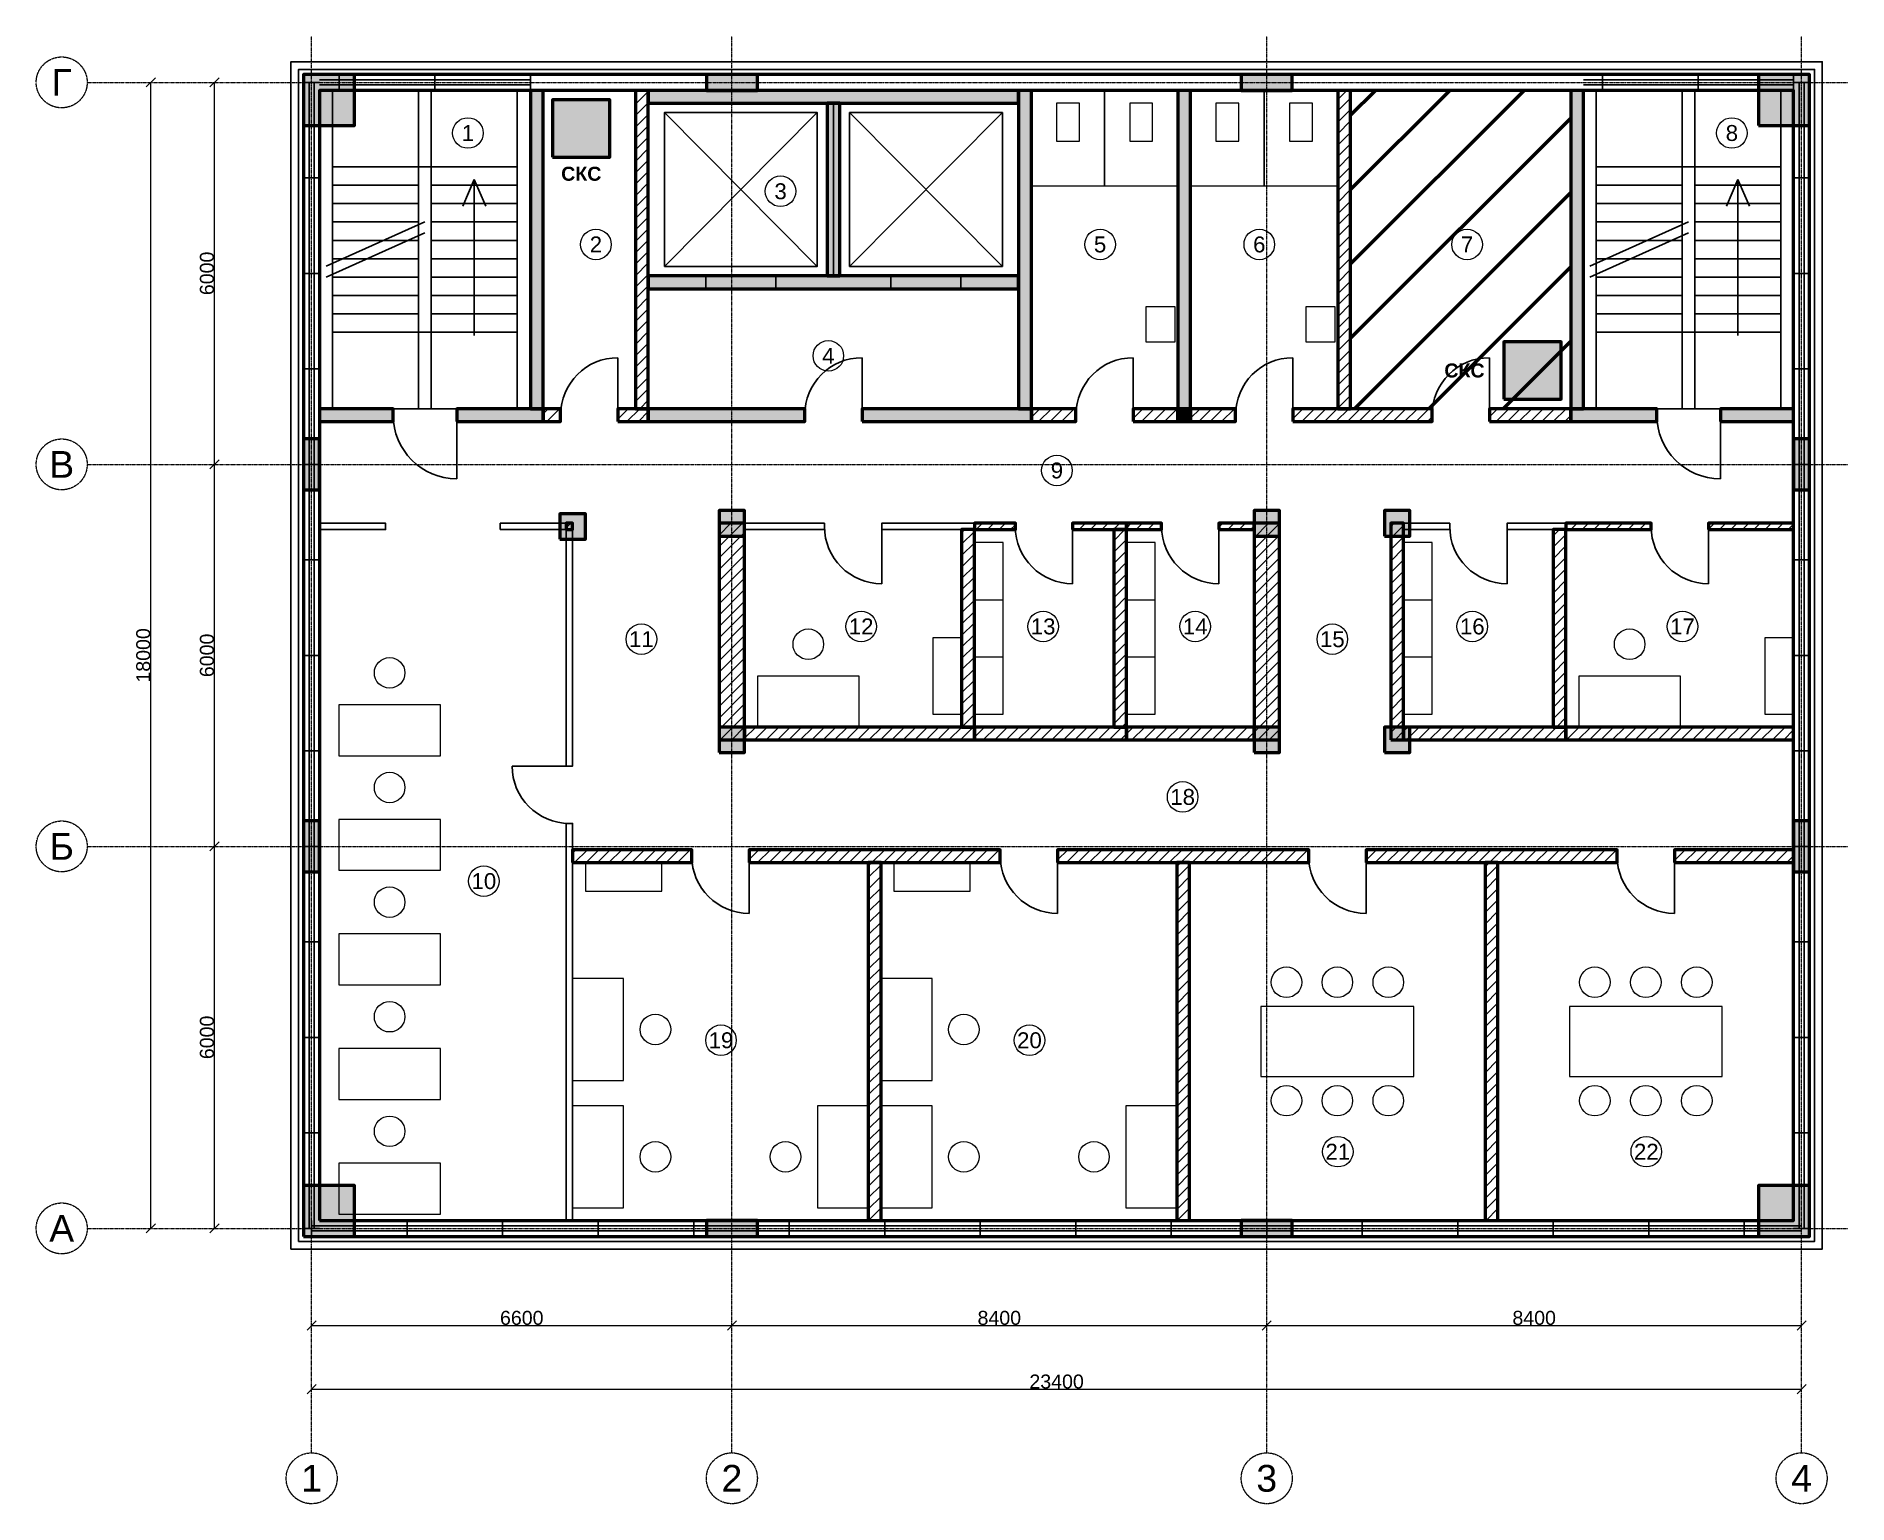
# Model space of a CAD drawing. Header units: millimetres. Extents: x -4325 to 24125, y -4325 to 18725.
import ezdxf
from ezdxf.enums import TextEntityAlignment as Align

# ---------------------------------------------------------------- set-up
doc = ezdxf.new("R2010")
doc.units = ezdxf.units.MM
doc.linetypes.add('CENTER2', pattern=[2.541, 1.587, -0.318, 0.318, -0.318])
for name, color, linetype, lineweight in [('A-ANNO-ROOM', 7, 'CONTINUOUS', 18), ('A-DIMS', 8, 'CONTINUOUS', 13), ('A-DOOR', 3, 'CONTINUOUS', 25), ('A-ELEV', 7, 'CONTINUOUS', 25), ('A-FACADE-PANEL', 8, 'CONTINUOUS', 25), ('A-FURN', 8, 'CONTINUOUS', 18), ('A-GLAZ-RIBBON', 5, 'CONTINUOUS', 25), ('A-GRID', 8, 'CENTER2', 13), ('A-HATCH', 9, 'CONTINUOUS', 9), ('A-OUTLINE', 7, 'CONTINUOUS', 50), ('A-SANI', 8, 'CONTINUOUS', 18), ('A-STAIR', 7, 'CONTINUOUS', 25), ('A-WALL-BLOCK', 9, 'CONTINUOUS', 50), ('A-WALL-GLASS', 4, 'CONTINUOUS', 25), ('A-WALL-RC', 7, 'CONTINUOUS', 50), ('E-SCS-RISER', 1, 'CONTINUOUS', 50), ('E-SERVER-ROOM', 1, 'CONTINUOUS', 50)]:
    doc.layers.add(name, color=color, linetype=linetype, lineweight=lineweight)
doc.styles.add('Arial-Bold', font='arialbd.ttf')
doc.styles.get("Standard").update_dxf_attribs({"font": 'arial.ttf'})

msp = doc.modelspace()

# ---------------------------------------------------------------- hatches: boundary and pattern name
at = {"layer": 'A-HATCH'}
h = msp.add_hatch(dxfattribs=at)
h.set_pattern_fill('ANSI31', scale=40)
h.paths.add_polyline_path([(5085, 12875), (5285, 12875), (5285, 17875), (5285, 17875), (5085, 17875), (5085, 17875)])
h = msp.add_hatch(dxfattribs=at)
h.set_pattern_fill('ANSI31', scale=40)
h.paths.add_polyline_path([(16116, 12875), (16316, 12875), (16316, 17875), (16316, 17875), (16116, 17875), (16116, 17875)])
h = msp.add_hatch(dxfattribs=at)
h.set_pattern_fill('ANSI31', scale=40)
h.paths.add_polyline_path([(3635, 12675), (3910, 12675), (3910, 12875), (3635, 12875)])
h = msp.add_hatch(dxfattribs=at)
h.set_pattern_fill('ANSI31', scale=40)
h.paths.add_polyline_path([(4810, 12675), (5285, 12675), (5285, 12875), (4810, 12875)])
h = msp.add_hatch(dxfattribs=at)
h.set_pattern_fill('ANSI31', scale=40)
h.paths.add_polyline_path([(11303, 12675), (12003, 12675), (12003, 12875), (11303, 12875)])
h = msp.add_hatch(dxfattribs=at)
h.set_pattern_fill('ANSI31', scale=40)
h.paths.add_polyline_path([(12903, 12675), (13603, 12675), (13603, 12875), (12903, 12875)])
h = msp.add_hatch(dxfattribs=at)
h.set_pattern_fill('ANSI31', scale=40)
h.paths.add_polyline_path([(13803, 12675), (14510, 12675), (14510, 12875), (13803, 12875)])
h = msp.add_hatch(dxfattribs=at)
h.set_pattern_fill('ANSI31', scale=40)
h.paths.add_polyline_path([(15410, 12675), (17596, 12675), (17596, 12875), (15410, 12875)])
h = msp.add_hatch(dxfattribs=at)
h.set_pattern_fill('ANSI31', scale=40)
h.paths.add_polyline_path([(18496, 12675), (19775, 12675), (19775, 12875), (18496, 12875)])
h = msp.add_hatch(dxfattribs=at)
h.set_pattern_fill('ANSI31', scale=40)
h.paths.add_polyline_path([(3999, 10975), (4099, 10975), (4099, 11075), (3999, 11075)])
h = msp.add_hatch(dxfattribs=at)
h.set_pattern_fill('ANSI31', scale=40)
h.paths.add_polyline_path([(6400, 7675), (6800, 7675), (6800, 11075), (6400, 11075)])
h = msp.add_hatch(dxfattribs=at)
h.set_pattern_fill('ANSI31', scale=40)
h.paths.add_polyline_path([(10208, 7875), (10408, 7875), (10408, 10975), (10208, 10975)])
h = msp.add_hatch(dxfattribs=at)
h.set_pattern_fill('ANSI31', scale=40)
h.paths.add_polyline_path([(10408, 10975), (11052, 10975), (11052, 11075), (10408, 11075)])
h = msp.add_hatch(dxfattribs=at)
h.set_pattern_fill('ANSI31', scale=40)
h.paths.add_polyline_path([(11952, 10975), (12797, 10975), (12797, 11075), (11952, 11075)])
h = msp.add_hatch(dxfattribs=at)
h.set_pattern_fill('ANSI31', scale=40)
h.paths.add_polyline_path([(12597, 7875), (12797, 7875), (12797, 10975), (12597, 10975)])
h = msp.add_hatch(dxfattribs=at)
h.set_pattern_fill('ANSI31', scale=40)
h.paths.add_polyline_path([(12797, 10975), (13348, 10975), (13348, 11075), (12797, 11075)])
h = msp.add_hatch(dxfattribs=at)
h.set_pattern_fill('ANSI31', scale=40)
h.paths.add_polyline_path([(14248, 10975), (14800, 10975), (14800, 11075), (14248, 11075)])
h = msp.add_hatch(dxfattribs=at)
h.set_pattern_fill('ANSI31', scale=40)
h.paths.add_polyline_path([(14800, 7675), (15200, 7675), (15200, 11075), (14800, 11075)])
h = msp.add_hatch(dxfattribs=at)
h.set_pattern_fill('ANSI31', scale=40)
h.paths.add_polyline_path([(16948, 7675), (17148, 7675), (17148, 11075), (16948, 11075)])
h = msp.add_hatch(dxfattribs=at)
h.set_pattern_fill('ANSI31', scale=40)
h.paths.add_polyline_path([(19499, 7875), (19699, 7875), (19699, 10975), (19499, 10975)])
h = msp.add_hatch(dxfattribs=at)
h.set_pattern_fill('ANSI31', scale=40)
h.paths.add_polyline_path([(19699, 10975), (21037, 10975), (21037, 11075), (19699, 11075)])
h = msp.add_hatch(dxfattribs=at)
h.set_pattern_fill('ANSI31', scale=40)
h.paths.add_polyline_path([(21937, 10975), (23275, 10975), (23275, 10975), (23275, 11075), (23275, 11075), (21937, 11075)])
h = msp.add_hatch(dxfattribs=at)
h.set_pattern_fill('ANSI31', scale=40)
h.paths.add_polyline_path([(6800, 7675), (10408, 7675), (10408, 7875), (6800, 7875)])
h = msp.add_hatch(dxfattribs=at)
h.set_pattern_fill('ANSI31', scale=40)
h.paths.add_polyline_path([(10408, 7675), (12797, 7675), (12797, 7875), (10408, 7875)])
h = msp.add_hatch(dxfattribs=at)
h.set_pattern_fill('ANSI31', scale=40)
h.paths.add_polyline_path([(12797, 7675), (14800, 7675), (14800, 7875), (12797, 7875)])
h = msp.add_hatch(dxfattribs=at)
h.set_pattern_fill('ANSI31', scale=40)
h.paths.add_polyline_path([(17148, 7675), (19699, 7675), (19699, 7875), (17148, 7875)])
h = msp.add_hatch(dxfattribs=at)
h.set_pattern_fill('ANSI31', scale=40)
h.paths.add_polyline_path([(19699, 7675), (23275, 7675), (23275, 7675), (23275, 7875), (23275, 7875), (19699, 7875)])
h = msp.add_hatch(dxfattribs=at)
h.set_pattern_fill('ANSI31', scale=40)
h.paths.add_polyline_path([(4099, 5747), (5971, 5747), (5971, 5947), (4099, 5947)])
h = msp.add_hatch(dxfattribs=at)
h.set_pattern_fill('ANSI31', scale=40)
h.paths.add_polyline_path([(6871, 5747), (10815, 5747), (10815, 5947), (6871, 5947)])
h = msp.add_hatch(dxfattribs=at)
h.set_pattern_fill('ANSI31', scale=40)
h.paths.add_polyline_path([(8743, 125), (8943, 125), (8943, 125), (8943, 5747), (8743, 5747), (8743, 125)])
h = msp.add_hatch(dxfattribs=at)
h.set_pattern_fill('ANSI31', scale=40)
h.paths.add_polyline_path([(11715, 5747), (15659, 5747), (15659, 5947), (11715, 5947)])
h = msp.add_hatch(dxfattribs=at)
h.set_pattern_fill('ANSI31', scale=40)
h.paths.add_polyline_path([(13587, 125), (13787, 125), (13787, 125), (13787, 5747), (13587, 5747), (13587, 125)])
h = msp.add_hatch(dxfattribs=at)
h.set_pattern_fill('ANSI31', scale=40)
h.paths.add_polyline_path([(16559, 5747), (20503, 5747), (20503, 5947), (16559, 5947)])
h = msp.add_hatch(dxfattribs=at)
h.set_pattern_fill('ANSI31', scale=40)
h.paths.add_polyline_path([(18431, 125), (18631, 125), (18631, 125), (18631, 5747), (18431, 5747), (18431, 125)])
h = msp.add_hatch(dxfattribs=at)
h.set_pattern_fill('ANSI31', scale=40)
h.paths.add_polyline_path([(21403, 5747), (23275, 5747), (23275, 5747), (23275, 5947), (23275, 5947), (21403, 5947)])
at = {"layer": 'A-WALL-RC'}
h = msp.add_hatch(color=7, dxfattribs=at)
h.dxf.hatch_style = 1
h.paths.add_polyline_path([(-125, 17325), (675, 17325), (675, 18125), (-125, 18125)])
h = msp.add_hatch(color=7, dxfattribs=at)
h.dxf.hatch_style = 1
h.paths.add_polyline_path([(6200, 17875), (7000, 17875), (7000, 18125), (6200, 18125)])
h = msp.add_hatch(color=7, dxfattribs=at)
h.dxf.hatch_style = 1
h.paths.add_polyline_path([(14600, 17875), (15400, 17875), (15400, 18125), (14600, 18125)])
h = msp.add_hatch(color=7, dxfattribs=at)
h.dxf.hatch_style = 1
h.paths.add_polyline_path([(22725, 17325), (23525, 17325), (23525, 18125), (22725, 18125)])
h = msp.add_hatch(color=7, dxfattribs=at)
h.dxf.hatch_style = 1
h.paths.add_polyline_path([(3435, 12875), (3635, 12875), (3635, 17875), (3635, 17875), (3435, 17875), (3435, 17875)])
h = msp.add_hatch(color=7, dxfattribs=at)
h.dxf.hatch_style = 1
h.paths.add_polyline_path([(5285, 17675), (11103, 17675), (11103, 17875), (11103, 17875), (5285, 17875), (5285, 17875)])
h = msp.add_hatch(color=7, dxfattribs=at)
h.dxf.hatch_style = 1
h.paths.add_polyline_path([(8094, 14960), (8294, 14960), (8294, 17675), (8094, 17675)])
h = msp.add_hatch(color=7, dxfattribs=at)
h.dxf.hatch_style = 1
h.paths.add_polyline_path([(11103, 12875), (11303, 12875), (11303, 17875), (11303, 17875), (11103, 17875), (11103, 17875)])
h = msp.add_hatch(color=7, dxfattribs=at)
h.dxf.hatch_style = 1
h.paths.add_polyline_path([(13603, 12875), (13803, 12875), (13803, 17875), (13803, 17875), (13603, 17875), (13603, 17875)])
h = msp.add_hatch(color=7, dxfattribs=at)
h.dxf.hatch_style = 1
h.paths.add_polyline_path([(19775, 12875), (19975, 12875), (19975, 17875), (19975, 17875), (19775, 17875), (19775, 17875)])
h = msp.add_hatch(color=7, dxfattribs=at)
h.dxf.hatch_style = 1
h.paths.add_polyline_path([(5285, 14760), (11103, 14760), (11103, 14960), (5285, 14960)])
h = msp.add_hatch(color=7, dxfattribs=at)
h.dxf.hatch_style = 1
h.paths.add_polyline_path([(125, 12675), (125, 12675), (1280, 12675), (1280, 12875), (125, 12875), (125, 12875)])
h = msp.add_hatch(color=7, dxfattribs=at)
h.dxf.hatch_style = 1
h.paths.add_polyline_path([(2280, 12675), (3635, 12675), (3635, 12875), (2280, 12875)])
h = msp.add_hatch(color=7, dxfattribs=at)
h.dxf.hatch_style = 1
h.paths.add_polyline_path([(5285, 12675), (7744, 12675), (7744, 12875), (5285, 12875)])
h = msp.add_hatch(color=7, dxfattribs=at)
h.dxf.hatch_style = 1
h.paths.add_polyline_path([(8644, 12675), (11303, 12675), (11303, 12875), (8644, 12875)])
h = msp.add_hatch(color=7, dxfattribs=at)
h.dxf.hatch_style = 1
h.paths.add_polyline_path([(13603, 12675), (13803, 12675), (13803, 12875), (13603, 12875)])
h = msp.add_hatch(color=7, dxfattribs=at)
h.dxf.hatch_style = 1
h.paths.add_polyline_path([(19775, 12675), (21125, 12675), (21125, 12875), (19775, 12875)])
h = msp.add_hatch(color=7, dxfattribs=at)
h.dxf.hatch_style = 1
h.paths.add_polyline_path([(22125, 12675), (23275, 12675), (23275, 12675), (23275, 12875), (23275, 12875), (22125, 12875)])
h = msp.add_hatch(color=7, dxfattribs=at)
h.dxf.hatch_style = 1
h.paths.add_polyline_path([(-125, 11600), (125, 11600), (125, 12400), (-125, 12400)])
h = msp.add_hatch(color=7, dxfattribs=at)
h.dxf.hatch_style = 1
h.paths.add_polyline_path([(23275, 11600), (23525, 11600), (23525, 12400), (23275, 12400)])
h = msp.add_hatch(color=7, dxfattribs=at)
h.dxf.hatch_style = 1
h.paths.add_polyline_path([(3899, 10825), (4299, 10825), (4299, 11225), (3899, 11225)])
h = msp.add_hatch(color=7, dxfattribs=at)
h.dxf.hatch_style = 1
h.paths.add_polyline_path([(6400, 10875), (6800, 10875), (6800, 11275), (6400, 11275)])
h = msp.add_hatch(color=7, dxfattribs=at)
h.dxf.hatch_style = 1
h.paths.add_polyline_path([(14800, 10875), (15200, 10875), (15200, 11275), (14800, 11275)])
h = msp.add_hatch(color=7, dxfattribs=at)
h.dxf.hatch_style = 1
h.paths.add_polyline_path([(16848, 10875), (17248, 10875), (17248, 11275), (16848, 11275)])
h = msp.add_hatch(color=7, dxfattribs=at)
h.dxf.hatch_style = 1
h.paths.add_polyline_path([(6400, 7475), (6800, 7475), (6800, 7875), (6400, 7875)])
h = msp.add_hatch(color=7, dxfattribs=at)
h.dxf.hatch_style = 1
h.paths.add_polyline_path([(14800, 7475), (15200, 7475), (15200, 7875), (14800, 7875)])
h = msp.add_hatch(color=7, dxfattribs=at)
h.dxf.hatch_style = 1
h.paths.add_polyline_path([(16848, 7475), (17248, 7475), (17248, 7875), (16848, 7875)])
h = msp.add_hatch(color=7, dxfattribs=at)
h.dxf.hatch_style = 1
h.paths.add_polyline_path([(-125, 5600), (125, 5600), (125, 6400), (-125, 6400)])
h = msp.add_hatch(color=7, dxfattribs=at)
h.dxf.hatch_style = 1
h.paths.add_polyline_path([(23275, 5600), (23525, 5600), (23525, 6400), (23275, 6400)])
h = msp.add_hatch(color=7, dxfattribs=at)
h.dxf.hatch_style = 1
h.paths.add_polyline_path([(-125, -125), (675, -125), (675, 675), (-125, 675)])
h = msp.add_hatch(color=7, dxfattribs=at)
h.dxf.hatch_style = 1
h.paths.add_polyline_path([(22725, -125), (23525, -125), (23525, 675), (22725, 675)])
h = msp.add_hatch(color=7, dxfattribs=at)
h.dxf.hatch_style = 1
h.paths.add_polyline_path([(6200, -125), (7000, -125), (7000, 125), (6200, 125)])
h = msp.add_hatch(color=7, dxfattribs=at)
h.dxf.hatch_style = 1
h.paths.add_polyline_path([(14600, -125), (15400, -125), (15400, 125), (14600, 125)])
at = {"layer": 'E-SCS-RISER'}
h = msp.add_hatch(color=7, dxfattribs=at)
h.dxf.hatch_style = 1
h.paths.add_polyline_path([(3785, 16825), (4685, 16825), (4685, 17725), (3785, 17725)])
h = msp.add_hatch(color=7, dxfattribs=at)
h.dxf.hatch_style = 1
h.paths.add_polyline_path([(18725, 13025), (19625, 13025), (19625, 13925), (18725, 13925)])
at = {"layer": 'E-SERVER-ROOM'}
h = msp.add_hatch(dxfattribs=at)
h.set_pattern_fill('ANSI31', scale=260)
h.paths.add_polyline_path([(16316, 12875), (19775, 12875), (19775, 17875), (16316, 17875)])

# ---------------------------------------------------------------- linework, layer by layer
at = {"layer": 'A-ANNO-ROOM'}
for centre in [(2455, 17205), (22305, 17205), (7365, 16290), (4465, 15455), (12383, 15455), (14883, 15455), (18146, 15455), (8115, 13705), (11705, 11905), (8630, 9455), (11488, 9455), (13877, 9455), (18228, 9455), (21529, 9455), (5179, 9255), (16030, 9255), (13679, 6777), (2705, 5455), (6429, 2955), (11273, 2955), (16117, 1205), (20961, 1205)]:
    msp.add_circle(centre, 240, dxfattribs=at)
at = {"layer": 'A-DIMS'}
for p, q in [((-2596, 17929), (-2454, 18071)), ((-2525, 0), (-2525, 18000)), ((-1596, 17929), (-1454, 18071)), ((-1525, 12000), (-1525, 18000)), ((-1596, 11929), (-1454, 12071)), ((-1596, 11929), (-1454, 12071)), ((-1525, 6000), (-1525, 12000)), ((-1596, 5929), (-1454, 6071)), ((-1596, 5929), (-1454, 6071)), ((-1525, 0), (-1525, 6000)), ((-2596, -71), (-2454, 71)), ((-1596, -71), (-1454, 71)), ((-71, -1596), (71, -1454)), ((0, -1525), (6600, -1525)), ((6529, -1596), (6671, -1454)), ((6529, -1596), (6671, -1454)), ((6600, -1525), (15000, -1525)), ((14929, -1596), (15071, -1454)), ((14929, -1596), (15071, -1454)), ((15000, -1525), (23400, -1525)), ((23329, -1596), (23471, -1454)), ((-71, -2596), (71, -2454)), ((0, -2525), (23400, -2525)), ((23329, -2596), (23471, -2454))]:
    msp.add_line(p, q, dxfattribs=at)
at = {"layer": 'A-DOOR'}
for p, q in [((6190, 14760), (6190, 14960)), ((7290, 14760), (7290, 14960)), ((9098, 14760), (9098, 14960)), ((10198, 14760), (10198, 14960)), ((4810, 12775), (4810, 13675)), ((8644, 12775), (8644, 13675)), ((12903, 12775), (12903, 13675)), ((15410, 12775), (15410, 13675)), ((18496, 12775), (18496, 13675)), ((1280, 12675), (1280, 12875)), ((2280, 12675), (2280, 12875)), ((3910, 12675), (3910, 12875)), ((4810, 12675), (4810, 12875)), ((7744, 12675), (7744, 12875)), ((8644, 12675), (8644, 12875)), ((12003, 12675), (12003, 12875)), ((12903, 12675), (12903, 12875)), ((14510, 12675), (14510, 12875)), ((15410, 12675), (15410, 12875)), ((17596, 12675), (17596, 12875)), ((18496, 12675), (18496, 12875)), ((21125, 12675), (21125, 12875)), ((22125, 12675), (22125, 12875)), ((2280, 12775), (2280, 11775)), ((22125, 12775), (22125, 11775)), ((1162, 10975), (1162, 11075)), ((2962, 10975), (2962, 11075)), ((8054, 10975), (8054, 11075)), ((8954, 10975), (8954, 11075)), ((8954, 11025), (8954, 10125)), ((11052, 10975), (11052, 11075)), ((11952, 10975), (11952, 11075)), ((11952, 11025), (11952, 10125)), ((13348, 10975), (13348, 11075)), ((14248, 10975), (14248, 11075)), ((14248, 11025), (14248, 10125)), ((17874, 10975), (17874, 11075)), ((18774, 10975), (18774, 11075)), ((18774, 11025), (18774, 10125)), ((21037, 10975), (21037, 11075)), ((21937, 10975), (21937, 11075)), ((21937, 11025), (21937, 10125)), ((4049, 7261), (3149, 7261)), ((3999, 7261), (4099, 7261)), ((3999, 6361), (4099, 6361)), ((5971, 5747), (5971, 5947)), ((6871, 5747), (6871, 5947)), ((6871, 5847), (6871, 4947)), ((10815, 5747), (10815, 5947)), ((11715, 5747), (11715, 5947)), ((11715, 5847), (11715, 4947)), ((15659, 5747), (15659, 5947)), ((16559, 5747), (16559, 5947)), ((16559, 5847), (16559, 4947)), ((20503, 5747), (20503, 5947)), ((21403, 5747), (21403, 5947)), ((21403, 5847), (21403, 4947))]:
    msp.add_line(p, q, dxfattribs=at)
for centre, radius, start, end in [((4810, 12775), 900, 90, 180), ((8644, 12775), 900, 90, 180), ((12903, 12775), 900, 90, 180), ((15410, 12775), 900, 90, 180), ((18496, 12775), 900, 90, 180), ((2280, 12775), 1000, 180, -90), ((22125, 12775), 1000, 180, -90), ((8954, 11025), 900, 180, -90), ((11952, 11025), 900, 180, -90), ((14248, 11025), 900, 180, -90), ((18774, 11025), 900, 180, -90), ((21937, 11025), 900, 180, -90), ((4049, 7261), 900, 180, -90), ((6871, 5847), 900, 180, -90), ((11715, 5847), 900, 180, -90), ((16559, 5847), 900, 180, -90), ((21403, 5847), 900, 180, -90)]:
    msp.add_arc(centre, radius, start, end, dxfattribs=at)
at = {"layer": 'A-ELEV'}
for p, q in [((8194, 14960), (8194, 17675)), ((5540, 15110), (7940, 17525)), ((5540, 17525), (7940, 15110)), ((8448, 15110), (10848, 17525)), ((8448, 17525), (10848, 15110))]:
    msp.add_line(p, q, dxfattribs=at)
for points in [[(5540, 15110), (7940, 15110), (7940, 17525), (5540, 17525)], [(8448, 15110), (10848, 15110), (10848, 17525), (8448, 17525)]]:
    msp.add_lwpolyline(points, close=True, dxfattribs=at)
at = {"layer": 'A-FACADE-PANEL'}
for points in [[(-325, -325), (23725, -325), (23725, 18325), (-325, 18325)], [(-205, -205), (23605, -205), (23605, 18205), (-205, 18205)]]:
    msp.add_lwpolyline(points, close=True, dxfattribs=at)
at = {"layer": 'A-FURN'}
for p, q in [((10408, 9875), (10858, 9875)), ((12797, 9875), (13247, 9875)), ((17148, 9875), (17598, 9875)), ((10408, 8975), (10858, 8975)), ((12797, 8975), (13247, 8975)), ((17148, 8975), (17598, 8975))]:
    msp.add_line(p, q, dxfattribs=at)
for points in [[(10408, 8075), (10858, 8075), (10858, 10775), (10408, 10775)], [(12797, 8075), (13247, 8075), (13247, 10775), (12797, 10775)], [(17148, 8075), (17598, 8075), (17598, 10775), (17148, 10775)], [(9758, 8075), (10208, 8075), (10208, 9275), (9758, 9275)], [(22825, 8075), (23275, 8075), (23275, 9275), (22825, 9275)], [(7000, 7875), (8600, 7875), (8600, 8675), (7000, 8675)], [(19899, 7875), (21499, 7875), (21499, 8675), (19899, 8675)], [(425, 7425), (2025, 7425), (2025, 8225), (425, 8225)], [(425, 5625), (2025, 5625), (2025, 6425), (425, 6425)], [(4299, 5297), (5499, 5297), (5499, 5747), (4299, 5747)], [(9143, 5297), (10343, 5297), (10343, 5747), (9143, 5747)], [(425, 3825), (2025, 3825), (2025, 4625), (425, 4625)], [(4099, 2325), (4899, 2325), (4899, 3925), (4099, 3925)], [(8943, 2325), (9743, 2325), (9743, 3925), (8943, 3925)], [(14909, 2386), (17309, 2386), (17309, 3486), (14909, 3486)], [(19753, 2386), (22153, 2386), (22153, 3486), (19753, 3486)], [(425, 2025), (2025, 2025), (2025, 2825), (425, 2825)], [(4099, 325), (4899, 325), (4899, 1925), (4099, 1925)], [(7943, 325), (8743, 325), (8743, 1925), (7943, 1925)], [(8943, 325), (9743, 325), (9743, 1925), (8943, 1925)], [(12787, 325), (13587, 325), (13587, 1925), (12787, 1925)], [(425, 225), (2025, 225), (2025, 1025), (425, 1025)]]:
    msp.add_lwpolyline(points, close=True, dxfattribs=at)
for centre in [(7800, 9175), (20699, 9175), (1225, 8725), (1225, 6925), (1225, 5125), (15309, 3866), (16109, 3866), (16909, 3866), (20153, 3866), (20953, 3866), (21753, 3866), (1225, 3325), (5399, 3125), (10243, 3125), (15309, 2006), (16109, 2006), (16909, 2006), (20153, 2006), (20953, 2006), (21753, 2006), (1225, 1525), (5399, 1125), (7443, 1125), (10243, 1125), (12287, 1125)]:
    msp.add_circle(centre, 240, dxfattribs=at)
at = {"layer": 'A-GLAZ-RIBBON'}
for p, q in [((125, 18000), (-125, 18000)), ((-40, 18000), (-40, 0)), ((40, 18000), (40, 0)), ((3435, 18040), (125, 18040)), ((3435, 17960), (125, 17960)), ((435, 17875), (435, 18125)), ((1935, 17875), (1935, 18125)), ((3435, 17875), (3435, 18125)), ((23275, 18040), (19975, 18040)), ((23275, 17960), (19975, 17960)), ((20275, 17875), (20275, 18125)), ((21775, 17875), (21775, 18125)), ((23275, 17875), (23275, 18125)), ((23275, 18000), (23525, 18000)), ((23360, 0), (23360, 18000)), ((23440, 0), (23440, 18000)), ((125, 16500), (-125, 16500)), ((23275, 16500), (23525, 16500)), ((125, 15000), (-125, 15000)), ((23275, 15000), (23525, 15000)), ((125, 13500), (-125, 13500)), ((23275, 13500), (23525, 13500)), ((125, 12000), (-125, 12000)), ((23275, 12000), (23525, 12000)), ((125, 10500), (-125, 10500)), ((23275, 10500), (23525, 10500)), ((125, 9000), (-125, 9000)), ((23275, 9000), (23525, 9000)), ((125, 7500), (-125, 7500)), ((23275, 7500), (23525, 7500)), ((125, 6000), (-125, 6000)), ((23275, 6000), (23525, 6000)), ((125, 4500), (-125, 4500)), ((23275, 4500), (23525, 4500)), ((125, 3000), (-125, 3000)), ((23275, 3000), (23525, 3000)), ((125, 1500), (-125, 1500)), ((23275, 1500), (23525, 1500)), ((125, 0), (-125, 0)), ((0, 125), (0, -125)), ((0, 40), (23400, 40)), ((1500, 125), (1500, -125)), ((3000, 125), (3000, -125)), ((4500, 125), (4500, -125)), ((6000, 125), (6000, -125)), ((7500, 125), (7500, -125)), ((9000, 125), (9000, -125)), ((10500, 125), (10500, -125)), ((12000, 125), (12000, -125)), ((13500, 125), (13500, -125)), ((15000, 125), (15000, -125)), ((16500, 125), (16500, -125)), ((18000, 125), (18000, -125)), ((19500, 125), (19500, -125)), ((21000, 125), (21000, -125)), ((22500, 125), (22500, -125)), ((23275, 0), (23525, 0)), ((0, -40), (23400, -40))]:
    msp.add_line(p, q, dxfattribs=at)
at = {"layer": 'A-GRID'}
for p, q in [((0, -3525), (0, 18725)), ((6600, -3525), (6600, 18725)), ((15000, -3525), (15000, 18725)), ((23400, -3525), (23400, 18725)), ((-3525, 18000), (24125, 18000)), ((-3525, 12000), (24125, 12000)), ((-3525, 6000), (24125, 6000)), ((-3525, 0), (24125, 0))]:
    msp.add_line(p, q, dxfattribs=at)
for centre in [(-3925, 18000), (-3925, 12000), (-3925, 6000), (-3925, 0), (0, -3925), (6600, -3925), (15000, -3925), (23400, -3925)]:
    msp.add_circle(centre, 400, dxfattribs=at)
at = {"layer": 'A-OUTLINE'}
for points in [[(-125, -125), (23525, -125), (23525, 18125), (-125, 18125)], [(125, 125), (23275, 125), (23275, 17875), (125, 17875)]]:
    msp.add_lwpolyline(points, close=True, dxfattribs=at)
at = {"layer": 'A-SANI'}
for points in [[(11303, 16375), (12453, 16375), (12453, 17875), (11303, 17875)], [(11698, 17075), (12058, 17075), (12058, 17675), (11698, 17675)], [(12453, 16375), (13603, 16375), (13603, 17875), (12453, 17875)], [(12848, 17075), (13208, 17075), (13208, 17675), (12848, 17675)], [(13803, 16375), (14960, 16375), (14960, 17875), (13803, 17875)], [(14201, 17075), (14561, 17075), (14561, 17675), (14201, 17675)], [(14960, 16375), (16116, 16375), (16116, 17875), (14960, 17875)], [(15358, 17075), (15718, 17075), (15718, 17675), (15358, 17675)], [(13103, 13925), (13563, 13925), (13563, 14475), (13103, 14475)], [(15616, 13925), (16076, 13925), (16076, 14475), (15616, 14475)]]:
    msp.add_lwpolyline(points, close=True, dxfattribs=at)
at = {"layer": 'A-STAIR'}
for p, q in [((330, 16675), (1680, 16675)), ((330, 16675), (3230, 16675)), ((1880, 16675), (3230, 16675)), ((20175, 16675), (21525, 16675)), ((20175, 16675), (23075, 16675)), ((21725, 16675), (23075, 16675)), ((330, 16386), (1680, 16386)), ((1880, 16386), (3230, 16386)), ((2555, 16475), (2375, 16055)), ((2555, 14025), (2555, 16475)), ((2555, 16475), (2735, 16055)), ((20175, 16386), (21525, 16386)), ((21725, 16386), (23075, 16386)), ((22400, 16475), (22220, 16055)), ((22400, 14025), (22400, 16475)), ((22400, 16475), (22580, 16055)), ((330, 16097), (1680, 16097)), ((1880, 16097), (3230, 16097)), ((20175, 16097), (21525, 16097)), ((21725, 16097), (23075, 16097)), ((230, 15115), (1780, 15808)), ((330, 15808), (1680, 15808)), ((1880, 15808), (3230, 15808)), ((20075, 15115), (21625, 15808)), ((20175, 15808), (21525, 15808)), ((21725, 15808), (23075, 15808)), ((230, 14942), (1780, 15635)), ((330, 15519), (1680, 15519)), ((1880, 15519), (3230, 15519)), ((20075, 14942), (21625, 15635)), ((20175, 15519), (21525, 15519)), ((21725, 15519), (23075, 15519)), ((330, 15231), (1680, 15231)), ((1880, 15231), (3230, 15231)), ((20175, 15231), (21525, 15231)), ((21725, 15231), (23075, 15231)), ((330, 14942), (1680, 14942)), ((1880, 14942), (3230, 14942)), ((20175, 14942), (21525, 14942)), ((21725, 14942), (23075, 14942)), ((330, 14653), (1680, 14653)), ((1880, 14653), (3230, 14653)), ((20175, 14653), (21525, 14653)), ((21725, 14653), (23075, 14653)), ((330, 14364), (1680, 14364)), ((1880, 14364), (3230, 14364)), ((20175, 14364), (21525, 14364)), ((21725, 14364), (23075, 14364)), ((330, 14075), (3230, 14075)), ((20175, 14075), (23075, 14075))]:
    msp.add_line(p, q, dxfattribs=at)
for points in [[(330, 12875), (1680, 12875), (1680, 17875), (330, 17875)], [(1680, 12875), (1880, 12875), (1880, 17875), (1680, 17875)], [(1880, 12875), (3230, 12875), (3230, 17875), (1880, 17875)], [(20175, 12875), (21525, 12875), (21525, 17875), (20175, 17875)], [(21525, 12875), (21725, 12875), (21725, 17875), (21525, 17875)], [(21725, 12875), (23075, 12875), (23075, 17875), (21725, 17875)]]:
    msp.add_lwpolyline(points, close=True, dxfattribs=at)
at = {"layer": 'A-WALL-BLOCK'}
for points in [[(5085, 12875), (5285, 12875), (5285, 17875), (5285, 17875), (5085, 17875), (5085, 17875)], [(16116, 12875), (16316, 12875), (16316, 17875), (16316, 17875), (16116, 17875), (16116, 17875)], [(3635, 12675), (3910, 12675), (3910, 12875), (3635, 12875)], [(4810, 12675), (5285, 12675), (5285, 12875), (4810, 12875)], [(11303, 12675), (12003, 12675), (12003, 12875), (11303, 12875)], [(12903, 12675), (13603, 12675), (13603, 12875), (12903, 12875)], [(13803, 12675), (14510, 12675), (14510, 12875), (13803, 12875)], [(15410, 12675), (17596, 12675), (17596, 12875), (15410, 12875)], [(18496, 12675), (19775, 12675), (19775, 12875), (18496, 12875)], [(3999, 10975), (4099, 10975), (4099, 11075), (3999, 11075)], [(6400, 7675), (6800, 7675), (6800, 11075), (6400, 11075)], [(10208, 7875), (10408, 7875), (10408, 10975), (10208, 10975)], [(10408, 10975), (11052, 10975), (11052, 11075), (10408, 11075)], [(11952, 10975), (12797, 10975), (12797, 11075), (11952, 11075)], [(12597, 7875), (12797, 7875), (12797, 10975), (12597, 10975)], [(12797, 10975), (13348, 10975), (13348, 11075), (12797, 11075)], [(14248, 10975), (14800, 10975), (14800, 11075), (14248, 11075)], [(14800, 7675), (15200, 7675), (15200, 11075), (14800, 11075)], [(16948, 7675), (17148, 7675), (17148, 11075), (16948, 11075)], [(19499, 7875), (19699, 7875), (19699, 10975), (19499, 10975)], [(19699, 10975), (21037, 10975), (21037, 11075), (19699, 11075)], [(21937, 10975), (23275, 10975), (23275, 10975), (23275, 11075), (23275, 11075), (21937, 11075)], [(6800, 7675), (10408, 7675), (10408, 7875), (6800, 7875)], [(10408, 7675), (12797, 7675), (12797, 7875), (10408, 7875)], [(12797, 7675), (14800, 7675), (14800, 7875), (12797, 7875)], [(17148, 7675), (19699, 7675), (19699, 7875), (17148, 7875)], [(19699, 7675), (23275, 7675), (23275, 7675), (23275, 7875), (23275, 7875), (19699, 7875)], [(4099, 5747), (5971, 5747), (5971, 5947), (4099, 5947)], [(6871, 5747), (10815, 5747), (10815, 5947), (6871, 5947)], [(8743, 125), (8943, 125), (8943, 125), (8943, 5747), (8743, 5747), (8743, 125)], [(11715, 5747), (15659, 5747), (15659, 5947), (11715, 5947)], [(13587, 125), (13787, 125), (13787, 125), (13787, 5747), (13587, 5747), (13587, 125)], [(16559, 5747), (20503, 5747), (20503, 5947), (16559, 5947)], [(18431, 125), (18631, 125), (18631, 125), (18631, 5747), (18431, 5747), (18431, 125)], [(21403, 5747), (23275, 5747), (23275, 5747), (23275, 5947), (23275, 5947), (21403, 5947)]]:
    msp.add_lwpolyline(points, close=True, dxfattribs=at)
at = {"layer": 'A-WALL-GLASS'}
for points in [[(125, 10975), (125, 10975), (1162, 10975), (1162, 11075), (125, 11075), (125, 11075)], [(2962, 10975), (3999, 10975), (3999, 11075), (2962, 11075)], [(3999, 7261), (4099, 7261), (4099, 10975), (3999, 10975)], [(6800, 10975), (8054, 10975), (8054, 11075), (6800, 11075)], [(8954, 10975), (10408, 10975), (10408, 11075), (8954, 11075)], [(17148, 10975), (17874, 10975), (17874, 11075), (17148, 11075)], [(18774, 10975), (19699, 10975), (19699, 11075), (18774, 11075)], [(3999, 125), (4099, 125), (4099, 125), (4099, 6361), (3999, 6361), (3999, 125)]]:
    msp.add_lwpolyline(points, close=True, dxfattribs=at)
at = {"layer": 'A-WALL-RC'}
for points in [[(-125, 17325), (675, 17325), (675, 18125), (-125, 18125)], [(6200, 17875), (7000, 17875), (7000, 18125), (6200, 18125)], [(14600, 17875), (15400, 17875), (15400, 18125), (14600, 18125)], [(22725, 17325), (23525, 17325), (23525, 18125), (22725, 18125)], [(3435, 12875), (3635, 12875), (3635, 17875), (3635, 17875), (3435, 17875), (3435, 17875)], [(5285, 17675), (11103, 17675), (11103, 17875), (11103, 17875), (5285, 17875), (5285, 17875)], [(8094, 14960), (8294, 14960), (8294, 17675), (8094, 17675)], [(11103, 12875), (11303, 12875), (11303, 17875), (11303, 17875), (11103, 17875), (11103, 17875)], [(13603, 12875), (13803, 12875), (13803, 17875), (13803, 17875), (13603, 17875), (13603, 17875)], [(19775, 12875), (19975, 12875), (19975, 17875), (19975, 17875), (19775, 17875), (19775, 17875)], [(5285, 14760), (11103, 14760), (11103, 14960), (5285, 14960)], [(125, 12675), (125, 12675), (1280, 12675), (1280, 12875), (125, 12875), (125, 12875)], [(2280, 12675), (3635, 12675), (3635, 12875), (2280, 12875)], [(5285, 12675), (7744, 12675), (7744, 12875), (5285, 12875)], [(8644, 12675), (11303, 12675), (11303, 12875), (8644, 12875)], [(13603, 12675), (13803, 12675), (13803, 12875), (13603, 12875)], [(19775, 12675), (21125, 12675), (21125, 12875), (19775, 12875)], [(22125, 12675), (23275, 12675), (23275, 12675), (23275, 12875), (23275, 12875), (22125, 12875)], [(-125, 11600), (125, 11600), (125, 12400), (-125, 12400)], [(23275, 11600), (23525, 11600), (23525, 12400), (23275, 12400)], [(3899, 10825), (4299, 10825), (4299, 11225), (3899, 11225)], [(6400, 10875), (6800, 10875), (6800, 11275), (6400, 11275)], [(14800, 10875), (15200, 10875), (15200, 11275), (14800, 11275)], [(16848, 10875), (17248, 10875), (17248, 11275), (16848, 11275)], [(6400, 7475), (6800, 7475), (6800, 7875), (6400, 7875)], [(14800, 7475), (15200, 7475), (15200, 7875), (14800, 7875)], [(16848, 7475), (17248, 7475), (17248, 7875), (16848, 7875)], [(-125, 5600), (125, 5600), (125, 6400), (-125, 6400)], [(23275, 5600), (23525, 5600), (23525, 6400), (23275, 6400)], [(-125, -125), (675, -125), (675, 675), (-125, 675)], [(22725, -125), (23525, -125), (23525, 675), (22725, 675)], [(6200, -125), (7000, -125), (7000, 125), (6200, 125)], [(14600, -125), (15400, -125), (15400, 125), (14600, 125)]]:
    msp.add_lwpolyline(points, close=True, dxfattribs=at)
at = {"layer": 'E-SCS-RISER'}
for points in [[(3785, 16825), (4685, 16825), (4685, 17725), (3785, 17725)], [(18725, 13025), (19625, 13025), (19625, 13925), (18725, 13925)]]:
    msp.add_lwpolyline(points, close=True, dxfattribs=at)

# ---------------------------------------------------------------- texts
at = {"layer": 'A-ANNO-ROOM'}
for s, p in [('1', (2455, 17205)), ('8', (22305, 17205)), ('3', (7365, 16290)), ('2', (4465, 15455)), ('5', (12383, 15455)), ('6', (14883, 15455)), ('7', (18146, 15455)), ('4', (8115, 13705)), ('9', (11705, 11905)), ('12', (8630, 9455)), ('13', (11488, 9455)), ('14', (13877, 9455)), ('16', (18228, 9455)), ('17', (21529, 9455)), ('11', (5179, 9255)), ('15', (16030, 9255)), ('18', (13679, 6777)), ('10', (2705, 5455)), ('19', (6429, 2955)), ('20', (11273, 2955)), ('21', (16117, 1205)), ('22', (20961, 1205))]:
    msp.add_text(s, height=250, dxfattribs=at).set_placement(p, align=Align.MIDDLE_CENTER)
at = {"layer": 'A-DIMS'}
for s, p in [('6000', (-1645, 15000)), ('18000', (-2645, 9000)), ('6000', (-1645, 9000)), ('6000', (-1645, 3000))]:
    msp.add_text(s, height=220, rotation=90, dxfattribs=at).set_placement(p, align=Align.MIDDLE_CENTER)
for s, p in [('6600', (3300, -1405)), ('8400', (10800, -1405)), ('8400', (19200, -1405)), ('23400', (11700, -2405))]:
    msp.add_text(s, height=220, dxfattribs=at).set_placement(p, align=Align.MIDDLE_CENTER)
at = {"layer": 'A-GRID'}
for s, p in [('Г', (-3925, 18000)), ('В', (-3925, 12000)), ('Б', (-3925, 6000)), ('А', (-3925, 0)), ('1', (0, -3925)), ('2', (6600, -3925)), ('3', (15000, -3925)), ('4', (23400, -3925))]:
    msp.add_text(s, height=420, dxfattribs=at).set_placement(p, align=Align.MIDDLE_CENTER)
at = {"layer": 'E-SCS-RISER', "style": 'Arial-Bold'}
for p in [(4235, 16565), (18105, 13475)]:
    msp.add_text('СКС', height=220, dxfattribs=at).set_placement(p, align=Align.MIDDLE_CENTER)

doc.saveas('drawing.dxf')
